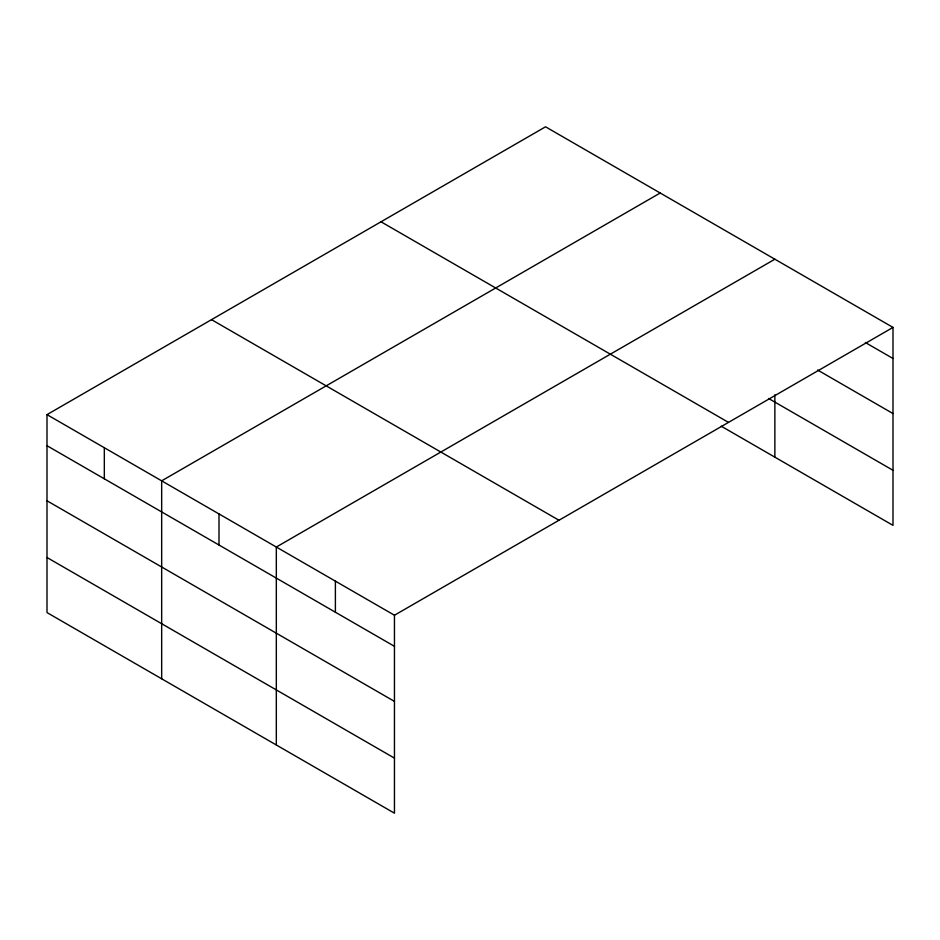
<?xml version="1.0" encoding="UTF-8"?>
<svg xmlns="http://www.w3.org/2000/svg" width="940" height="940" viewBox="0 0 940 940"><rect width="100%" height="100%" fill="white"/><g stroke="black" fill="none" stroke-linecap="round" stroke-linejoin="round"><path stroke-width="1.41" d="M47 414.634L394.459 615.242L394.459 813.194L47 612.586L47 414.634L545.541 126.806L893 327.414L893 525.366L721.274 426.22M660.197 193.005L161.668 480.834L161.668 678.786M774.866 259.205L276.325 547.033L276.325 744.985M394.459 615.242L893 327.414M865.352 342.524L893 358.493M817.589 370.019L893 413.565M768.626 398.49L893 470.294M381.017 221.793L728.488 422.389M211.512 319.647L558.983 520.255M47 445.713L394.459 646.32M47 500.785L394.459 701.393M47 557.514L394.459 758.122M774.866 394.812L774.866 457.157M335.392 581.131L335.392 612.21M218.996 513.933L218.996 545.012M104.328 447.734L104.328 478.812"/></g></svg>
